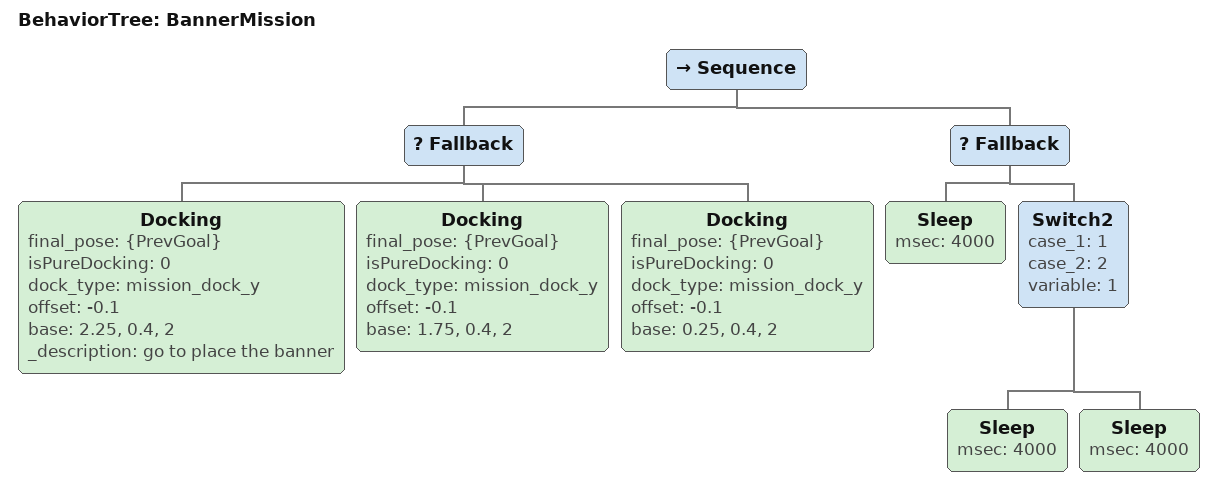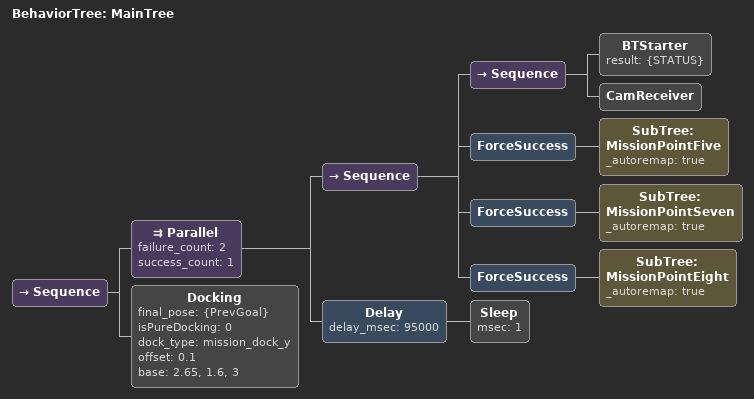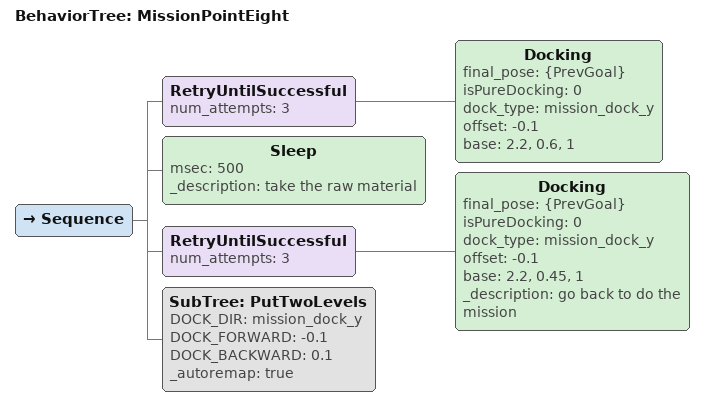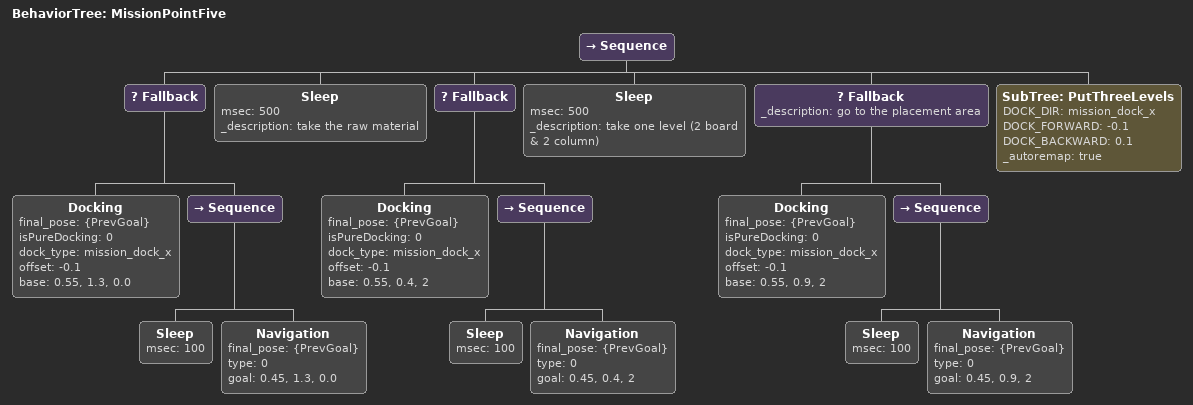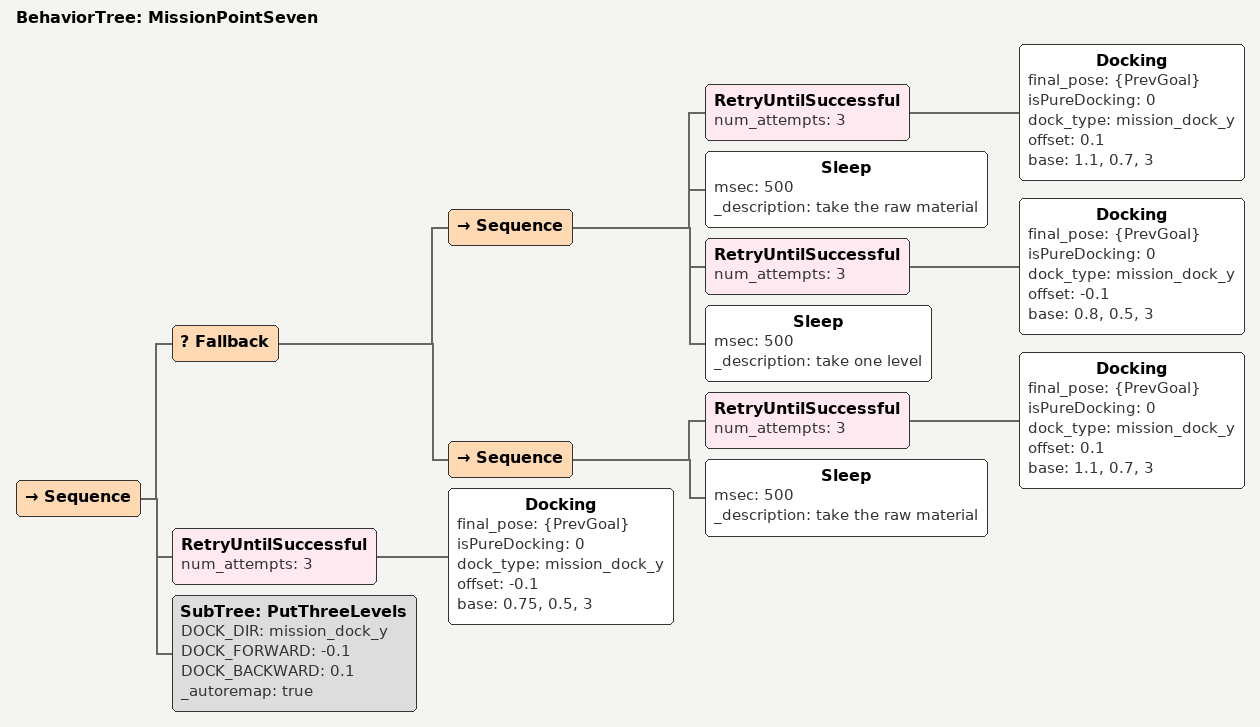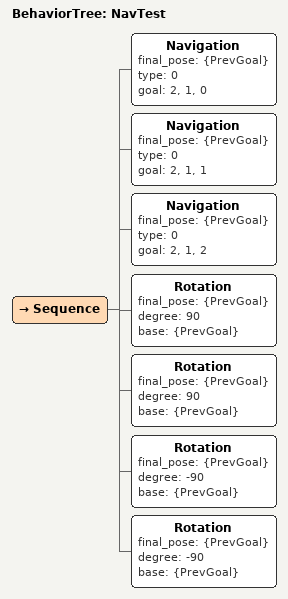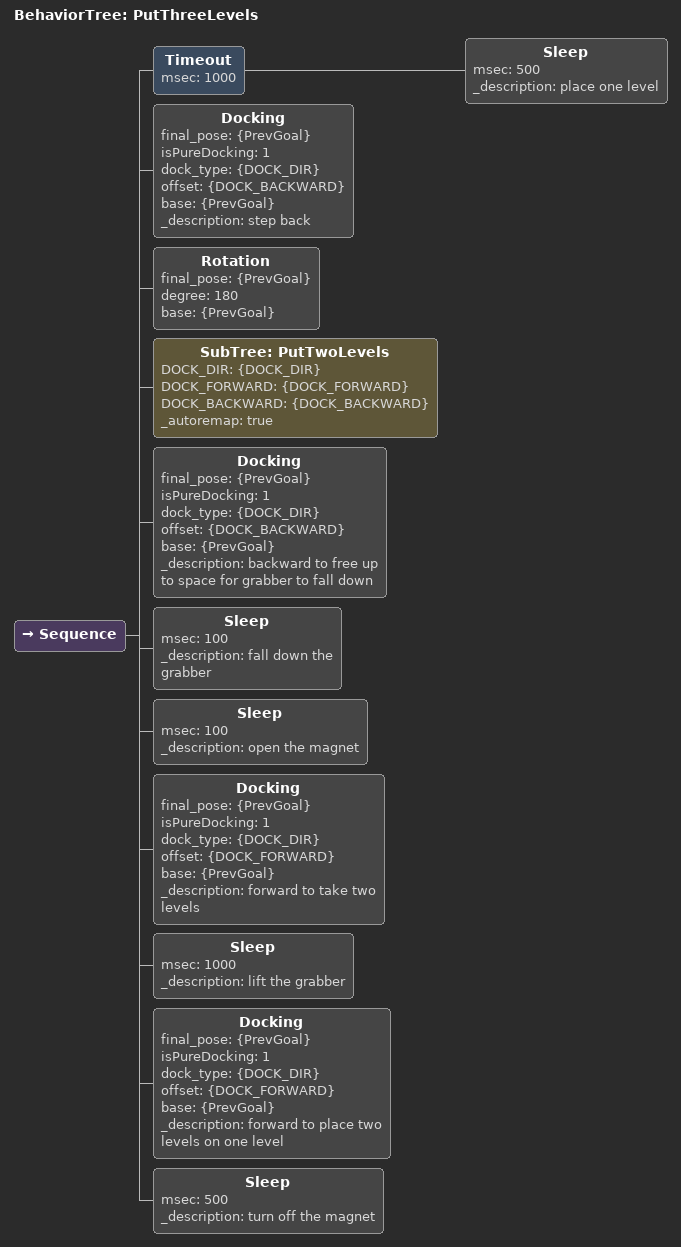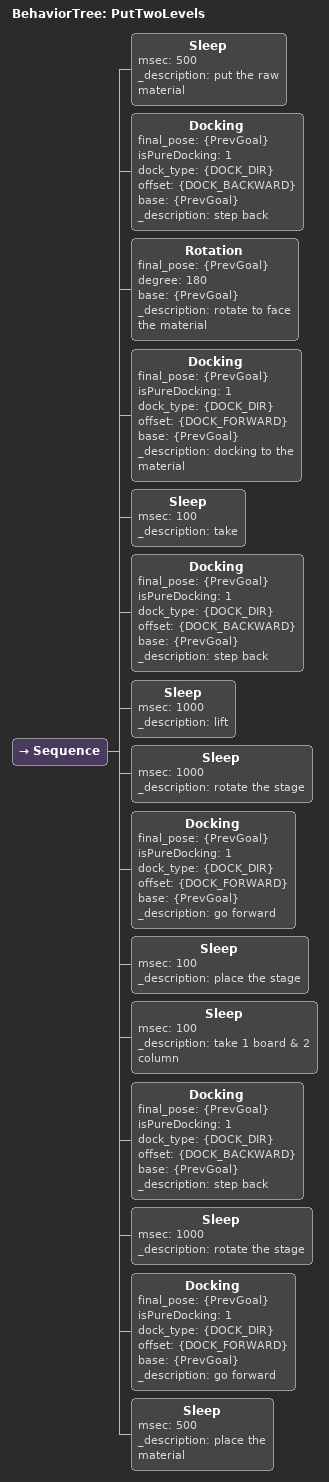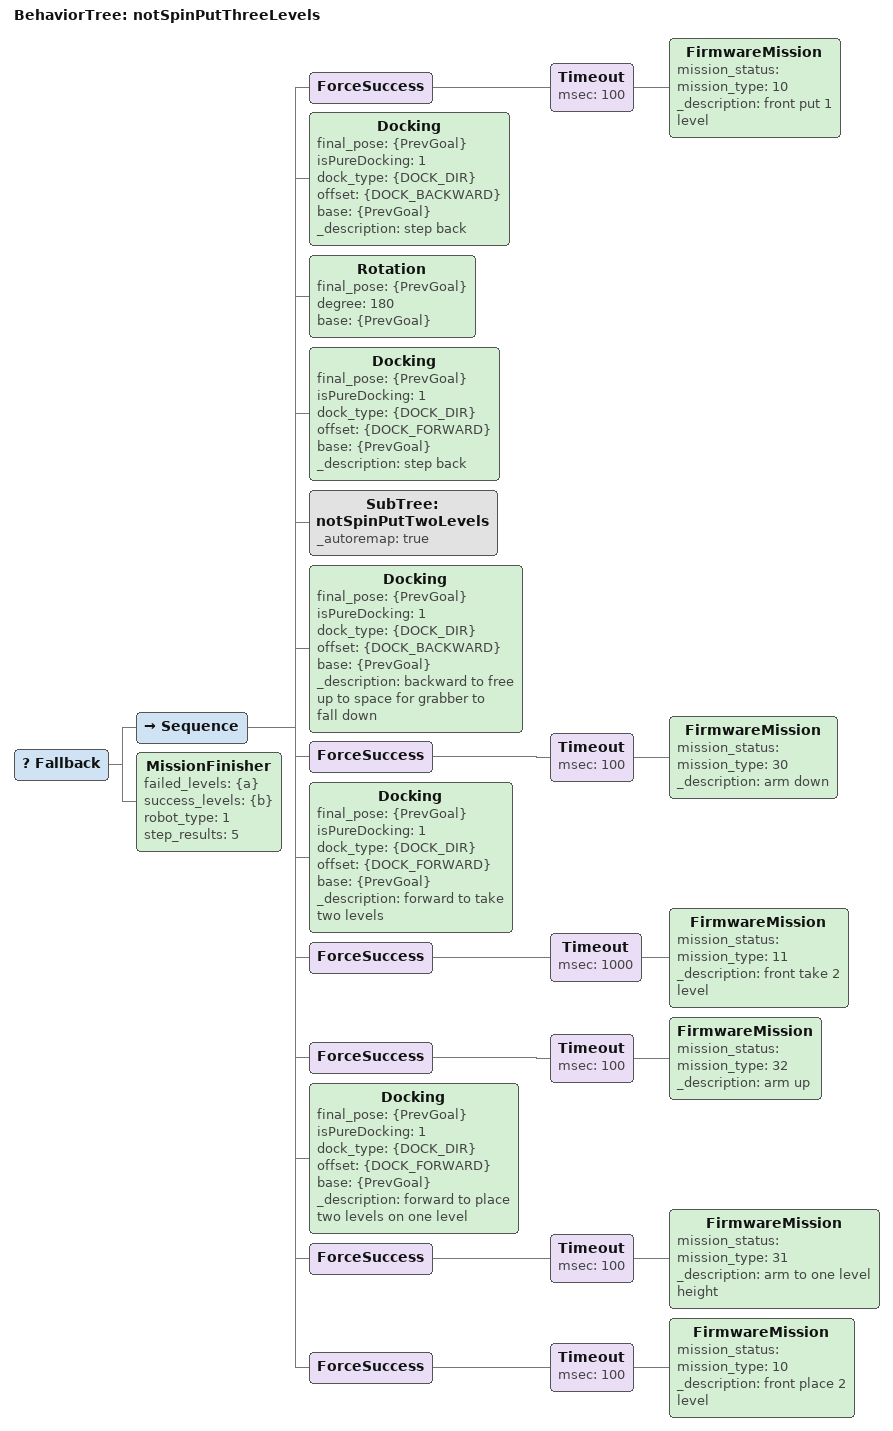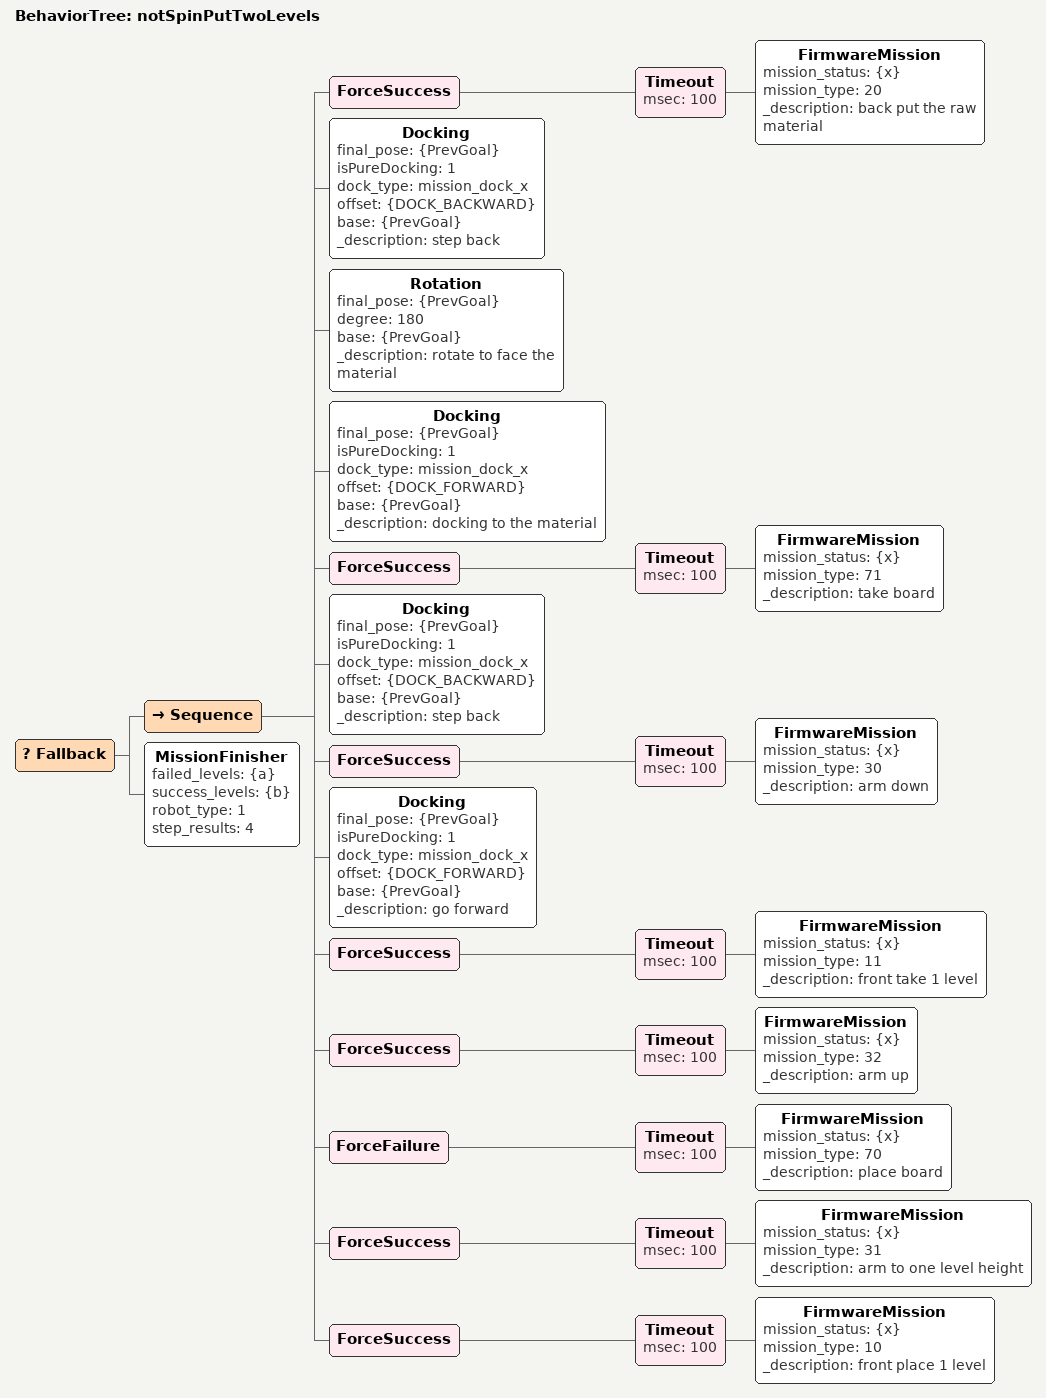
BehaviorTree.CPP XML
<?xml version="1.0" encoding="UTF-8"?>
<root BTCPP_format="4">
  <BehaviorTree ID="BannerMission">
    <Sequence>
      <Fallback>
        <Docking final_pose="{PrevGoal}"
                 isPureDocking="0"
                 dock_type="mission_dock_y"
                 offset="-0.1"
                 base="2.25, 0.4, 2"
                 _description="go to place the banner"/>
        <Docking final_pose="{PrevGoal}"
                 isPureDocking="0"
                 dock_type="mission_dock_y"
                 offset="-0.1"
                 base="1.75, 0.4, 2"/>
        <Docking final_pose="{PrevGoal}"
                 isPureDocking="0"
                 dock_type="mission_dock_y"
                 offset="-0.1"
                 base="0.25, 0.4, 2"/>
      </Fallback>
      <Fallback>
        <Sleep msec="4000"/>
        <Switch2 case_1="1"
                 case_2="2"
                 variable="1">
          <Sleep msec="4000"/>
          <Sleep msec="4000"/>
        </Switch2>
      </Fallback>
    </Sequence>
  </BehaviorTree>

  <BehaviorTree ID="MainTree">
    <Sequence>
      <Parallel failure_count="2"
                success_count="1">
        <Sequence>
          <Sequence>
            <BTStarter result="{STATUS}"/>
            <CamReceiver/>
          </Sequence>
          <ForceSuccess>
            <SubTree ID="MissionPointFive"
                     _autoremap="true"/>
          </ForceSuccess>
          <ForceSuccess>
            <SubTree ID="MissionPointSeven"
                     _autoremap="true"/>
          </ForceSuccess>
          <ForceSuccess>
            <SubTree ID="MissionPointEight"
                     _autoremap="true"/>
          </ForceSuccess>
        </Sequence>
        <Delay delay_msec="95000">
          <Sleep msec="1"/>
        </Delay>
      </Parallel>
      <Docking final_pose="{PrevGoal}"
               isPureDocking="0"
               dock_type="mission_dock_y"
               offset="0.1"
               base="2.65, 1.6, 3"/>
    </Sequence>
  </BehaviorTree>

  <BehaviorTree ID="MissionPointEight">
    <Sequence>
      <RetryUntilSuccessful num_attempts="3">
        <Docking final_pose="{PrevGoal}"
                 isPureDocking="0"
                 dock_type="mission_dock_y"
                 offset="-0.1"
                 base="2.2, 0.6, 1"/>
      </RetryUntilSuccessful>
      <Sleep msec="500"
             _description="take the raw material"/>
      <RetryUntilSuccessful num_attempts="3">
        <Docking final_pose="{PrevGoal}"
                 isPureDocking="0"
                 dock_type="mission_dock_y"
                 offset="-0.1"
                 base="2.2, 0.45, 1"
                 _description="go back to do the mission"/>
      </RetryUntilSuccessful>
      <SubTree ID="PutTwoLevels"
               DOCK_DIR="mission_dock_y"
               DOCK_FORWARD="-0.1"
               DOCK_BACKWARD="0.1"
               _autoremap="true"/>
    </Sequence>
  </BehaviorTree>

  <BehaviorTree ID="MissionPointFive">
    <Sequence>
      <Fallback>
        <Docking final_pose="{PrevGoal}"
                 isPureDocking="0"
                 dock_type="mission_dock_x"
                 offset="-0.1"
                 base="0.55, 1.3, 0.0"/>
        <Sequence>
          <Sleep msec="100"/>
          <Navigation final_pose="{PrevGoal}"
                      type="0"
                      goal="0.45, 1.3, 0.0"/>
        </Sequence>
      </Fallback>
      <Sleep msec="500"
             _description="take the raw material"/>
      <Fallback>
        <Docking final_pose="{PrevGoal}"
                 isPureDocking="0"
                 dock_type="mission_dock_x"
                 offset="-0.1"
                 base="0.55, 0.4, 2"/>
        <Sequence>
          <Sleep msec="100"/>
          <Navigation final_pose="{PrevGoal}"
                      type="0"
                      goal="0.45, 0.4, 2"/>
        </Sequence>
      </Fallback>
      <Sleep msec="500"
             _description="take one level (2 board &amp; 2 column)"/>
      <Fallback _description="go to the placement area">
        <Docking final_pose="{PrevGoal}"
                 isPureDocking="0"
                 dock_type="mission_dock_x"
                 offset="-0.1"
                 base="0.55, 0.9, 2"/>
        <Sequence>
          <Sleep msec="100"/>
          <Navigation final_pose="{PrevGoal}"
                      type="0"
                      goal="0.45, 0.9, 2"/>
        </Sequence>
      </Fallback>
      <SubTree ID="PutThreeLevels"
               DOCK_DIR="mission_dock_x"
               DOCK_FORWARD="-0.1"
               DOCK_BACKWARD="0.1"
               _autoremap="true"/>
    </Sequence>
  </BehaviorTree>

  <BehaviorTree ID="MissionPointSeven">
    <Sequence>
      <Fallback>
        <Sequence>
          <RetryUntilSuccessful num_attempts="3">
            <Docking final_pose="{PrevGoal}"
                     isPureDocking="0"
                     dock_type="mission_dock_y"
                     offset="0.1"
                     base="1.1, 0.7, 3"/>
          </RetryUntilSuccessful>
          <Sleep msec="500"
                 _description="take the raw material"/>
          <RetryUntilSuccessful num_attempts="3">
            <Docking final_pose="{PrevGoal}"
                     isPureDocking="0"
                     dock_type="mission_dock_y"
                     offset="-0.1"
                     base="0.8, 0.5, 3"/>
          </RetryUntilSuccessful>
          <Sleep msec="500"
                 _description="take one level"/>
        </Sequence>
        <Sequence>
          <RetryUntilSuccessful num_attempts="3">
            <Docking final_pose="{PrevGoal}"
                     isPureDocking="0"
                     dock_type="mission_dock_y"
                     offset="0.1"
                     base="1.1, 0.7, 3"/>
          </RetryUntilSuccessful>
          <Sleep msec="500"
                 _description="take the raw material"/>
        </Sequence>
      </Fallback>
      <RetryUntilSuccessful num_attempts="3">
        <Docking final_pose="{PrevGoal}"
                 isPureDocking="0"
                 dock_type="mission_dock_y"
                 offset="-0.1"
                 base="0.75, 0.5, 3"/>
      </RetryUntilSuccessful>
      <SubTree ID="PutThreeLevels"
               DOCK_DIR="mission_dock_y"
               DOCK_FORWARD="-0.1"
               DOCK_BACKWARD="0.1"
               _autoremap="true"/>
    </Sequence>
  </BehaviorTree>

  <BehaviorTree ID="NavTest">
    <Sequence>
      <Navigation final_pose="{PrevGoal}"
                  type="0"
                  goal="2, 1, 0"/>
      <Navigation final_pose="{PrevGoal}"
                  type="0"
                  goal="2, 1, 1"/>
      <Navigation final_pose="{PrevGoal}"
                  type="0"
                  goal="2, 1, 2"/>
      <Rotation final_pose="{PrevGoal}"
                degree="90"
                base="{PrevGoal}"/>
      <Rotation final_pose="{PrevGoal}"
                degree="90"
                base="{PrevGoal}"/>
      <Rotation final_pose="{PrevGoal}"
                degree="-90"
                base="{PrevGoal}"/>
      <Rotation final_pose="{PrevGoal}"
                degree="-90"
                base="{PrevGoal}"/>
    </Sequence>
  </BehaviorTree>

  <BehaviorTree ID="PutThreeLevels">
    <Sequence>
      <Timeout msec="1000">
        <Sleep msec="500"
               _description="place one level"/>
      </Timeout>
      <Docking final_pose="{PrevGoal}"
               isPureDocking="1"
               dock_type="{DOCK_DIR}"
               offset="{DOCK_BACKWARD}"
               base="{PrevGoal}"
               _description="step back"/>
      <Rotation final_pose="{PrevGoal}"
                degree="180"
                base="{PrevGoal}"/>
      <SubTree ID="PutTwoLevels"
               DOCK_DIR="{DOCK_DIR}"
               DOCK_FORWARD="{DOCK_FORWARD}"
               DOCK_BACKWARD="{DOCK_BACKWARD}"
               _autoremap="true"/>
      <Docking final_pose="{PrevGoal}"
               isPureDocking="1"
               dock_type="{DOCK_DIR}"
               offset="{DOCK_BACKWARD}"
               base="{PrevGoal}"
               _description="backward to free up to space for grabber to fall down"/>
      <Sleep msec="100"
             _description="fall down the grabber"/>
      <Sleep msec="100"
             _description="open the magnet"/>
      <Docking final_pose="{PrevGoal}"
               isPureDocking="1"
               dock_type="{DOCK_DIR}"
               offset="{DOCK_FORWARD}"
               base="{PrevGoal}"
               _description="forward to take two levels"/>
      <Sleep msec="1000"
             _description="lift the grabber"/>
      <Docking final_pose="{PrevGoal}"
               isPureDocking="1"
               dock_type="{DOCK_DIR}"
               offset="{DOCK_FORWARD}"
               base="{PrevGoal}"
               _description="forward to place two levels on one level"/>
      <Sleep msec="500"
             _description="turn off the magnet"/>
    </Sequence>
  </BehaviorTree>

  <BehaviorTree ID="PutTwoLevels">
    <Sequence>
      <Sleep msec="500"
             _description="put the raw material"/>
      <Docking final_pose="{PrevGoal}"
               isPureDocking="1"
               dock_type="{DOCK_DIR}"
               offset="{DOCK_BACKWARD}"
               base="{PrevGoal}"
               _description="step back"/>
      <Rotation final_pose="{PrevGoal}"
                degree="180"
                base="{PrevGoal}"
                _description="rotate to face the material"/>
      <Docking final_pose="{PrevGoal}"
               isPureDocking="1"
               dock_type="{DOCK_DIR}"
               offset="{DOCK_FORWARD}"
               base="{PrevGoal}"
               _description="docking to the material"/>
      <Sleep msec="100"
             _description="take"/>
      <Docking final_pose="{PrevGoal}"
               isPureDocking="1"
               dock_type="{DOCK_DIR}"
               offset="{DOCK_BACKWARD}"
               base="{PrevGoal}"
               _description="step back"/>
      <Sleep msec="1000"
             _description="lift"/>
      <Sleep msec="1000"
             _description="rotate the stage"/>
      <Docking final_pose="{PrevGoal}"
               isPureDocking="1"
               dock_type="{DOCK_DIR}"
               offset="{DOCK_FORWARD}"
               base="{PrevGoal}"
               _description="go forward "/>
      <Sleep msec="100"
             _description="place the stage"/>
      <Sleep msec="100"
             _description="take 1 board &amp; 2 column"/>
      <Docking final_pose="{PrevGoal}"
               isPureDocking="1"
               dock_type="{DOCK_DIR}"
               offset="{DOCK_BACKWARD}"
               base="{PrevGoal}"
               _description="step back"/>
      <Sleep msec="1000"
             _description="rotate the stage"/>
      <Docking final_pose="{PrevGoal}"
               isPureDocking="1"
               dock_type="{DOCK_DIR}"
               offset="{DOCK_FORWARD}"
               base="{PrevGoal}"
               _description="go forward"/>
      <Sleep msec="500"
             _description="place the material"/>
    </Sequence>
  </BehaviorTree>

  <BehaviorTree ID="notSpinPutThreeLevels">
    <Fallback>
      <Sequence>
        <ForceSuccess>
          <Timeout msec="100">
            <FirmwareMission mission_status=""
                             mission_type="10"
                             _description="front put 1 level"/>
          </Timeout>
        </ForceSuccess>
        <Docking final_pose="{PrevGoal}"
                 isPureDocking="1"
                 dock_type="{DOCK_DIR}"
                 offset="{DOCK_BACKWARD}"
                 base="{PrevGoal}"
                 _description="step back"/>
        <Rotation final_pose="{PrevGoal}"
                  degree="180"
                  base="{PrevGoal}"/>
        <Docking final_pose="{PrevGoal}"
                 isPureDocking="1"
                 dock_type="{DOCK_DIR}"
                 offset="{DOCK_FORWARD}"
                 base="{PrevGoal}"
                 _description="step back"/>
        <SubTree ID="notSpinPutTwoLevels"
                 _autoremap="true"/>
        <Docking final_pose="{PrevGoal}"
                 isPureDocking="1"
                 dock_type="{DOCK_DIR}"
                 offset="{DOCK_BACKWARD}"
                 base="{PrevGoal}"
                 _description="backward to free up to space for grabber to fall down"/>
        <ForceSuccess>
          <Timeout msec="100">
            <FirmwareMission mission_status=""
                             mission_type="30"
                             _description="arm down"/>
          </Timeout>
        </ForceSuccess>
        <Docking final_pose="{PrevGoal}"
                 isPureDocking="1"
                 dock_type="{DOCK_DIR}"
                 offset="{DOCK_FORWARD}"
                 base="{PrevGoal}"
                 _description="forward to take two levels"/>
        <ForceSuccess>
          <Timeout msec="1000">
            <FirmwareMission mission_status=""
                             mission_type="11"
                             _description="front take 2 level"/>
          </Timeout>
        </ForceSuccess>
        <ForceSuccess>
          <Timeout msec="100">
            <FirmwareMission mission_status=""
                             mission_type="32"
                             _description="arm up"/>
          </Timeout>
        </ForceSuccess>
        <Docking final_pose="{PrevGoal}"
                 isPureDocking="1"
                 dock_type="{DOCK_DIR}"
                 offset="{DOCK_FORWARD}"
                 base="{PrevGoal}"
                 _description="forward to place two levels on one level"/>
        <ForceSuccess>
          <Timeout msec="100">
            <FirmwareMission mission_status=""
                             mission_type="31"
                             _description="arm to one level height"/>
          </Timeout>
        </ForceSuccess>
        <ForceSuccess>
          <Timeout msec="100">
            <FirmwareMission mission_status=""
                             mission_type="10"
                             _description="front place 2 level"/>
          </Timeout>
        </ForceSuccess>
      </Sequence>
      <MissionFinisher failed_levels="{a}"
                       success_levels="{b}"
                       robot_type="1"
                       step_results="5"/>
    </Fallback>
  </BehaviorTree>

  <BehaviorTree ID="notSpinPutTwoLevels">
    <Fallback>
      <Sequence>
        <ForceSuccess>
          <Timeout msec="100">
            <FirmwareMission mission_status="{x}"
                             mission_type="20"
                             _description="back put the raw material"/>
          </Timeout>
        </ForceSuccess>
        <Docking final_pose="{PrevGoal}"
                 isPureDocking="1"
                 dock_type="mission_dock_x"
                 offset="{DOCK_BACKWARD}"
                 base="{PrevGoal}"
                 _description="step back"/>
        <Rotation final_pose="{PrevGoal}"
                  degree="180"
                  base="{PrevGoal}"
                  _description="rotate to face the material"/>
        <Docking final_pose="{PrevGoal}"
                 isPureDocking="1"
                 dock_type="mission_dock_x"
                 offset="{DOCK_FORWARD}"
                 base="{PrevGoal}"
                 _description="docking to the material"/>
        <ForceSuccess>
          <Timeout msec="100">
            <FirmwareMission mission_status="{x}"
                             mission_type="71"
                             _description="take board"/>
          </Timeout>
        </ForceSuccess>
        <Docking final_pose="{PrevGoal}"
                 isPureDocking="1"
                 dock_type="mission_dock_x"
                 offset="{DOCK_BACKWARD}"
                 base="{PrevGoal}"
                 _description="step back"/>
        <ForceSuccess>
          <Timeout msec="100">
            <FirmwareMission mission_status="{x}"
                             mission_type="30"
                             _description="arm down"/>
          </Timeout>
        </ForceSuccess>
        <Docking final_pose="{PrevGoal}"
                 isPureDocking="1"
                 dock_type="mission_dock_x"
                 offset="{DOCK_FORWARD}"
                 base="{PrevGoal}"
                 _description="go forward "/>
        <ForceSuccess>
          <Timeout msec="100">
            <FirmwareMission mission_status="{x}"
                             mission_type="11"
                             _description="front take 1 level"/>
          </Timeout>
        </ForceSuccess>
        <ForceSuccess>
          <Timeout msec="100">
            <FirmwareMission mission_status="{x}"
                             mission_type="32"
                             _description="arm up"/>
          </Timeout>
        </ForceSuccess>
        <ForceFailure>
          <Timeout msec="100">
            <FirmwareMission mission_status="{x}"
                             mission_type="70"
                             _description="place board"/>
          </Timeout>
        </ForceFailure>
        <ForceSuccess>
          <Timeout msec="100">
            <FirmwareMission mission_status="{x}"
                             mission_type="31"
                             _description="arm to one level height"/>
          </Timeout>
        </ForceSuccess>
        <ForceSuccess>
          <Timeout msec="100">
            <FirmwareMission mission_status="{x}"
                             mission_type="10"
                             _description="front place 1 level"/>
          </Timeout>
        </ForceSuccess>
      </Sequence>
      <MissionFinisher failed_levels="{a}"
                       success_levels="{b}"
                       robot_type="1"
                       step_results="4"/>
    </Fallback>
  </BehaviorTree>

</root>
